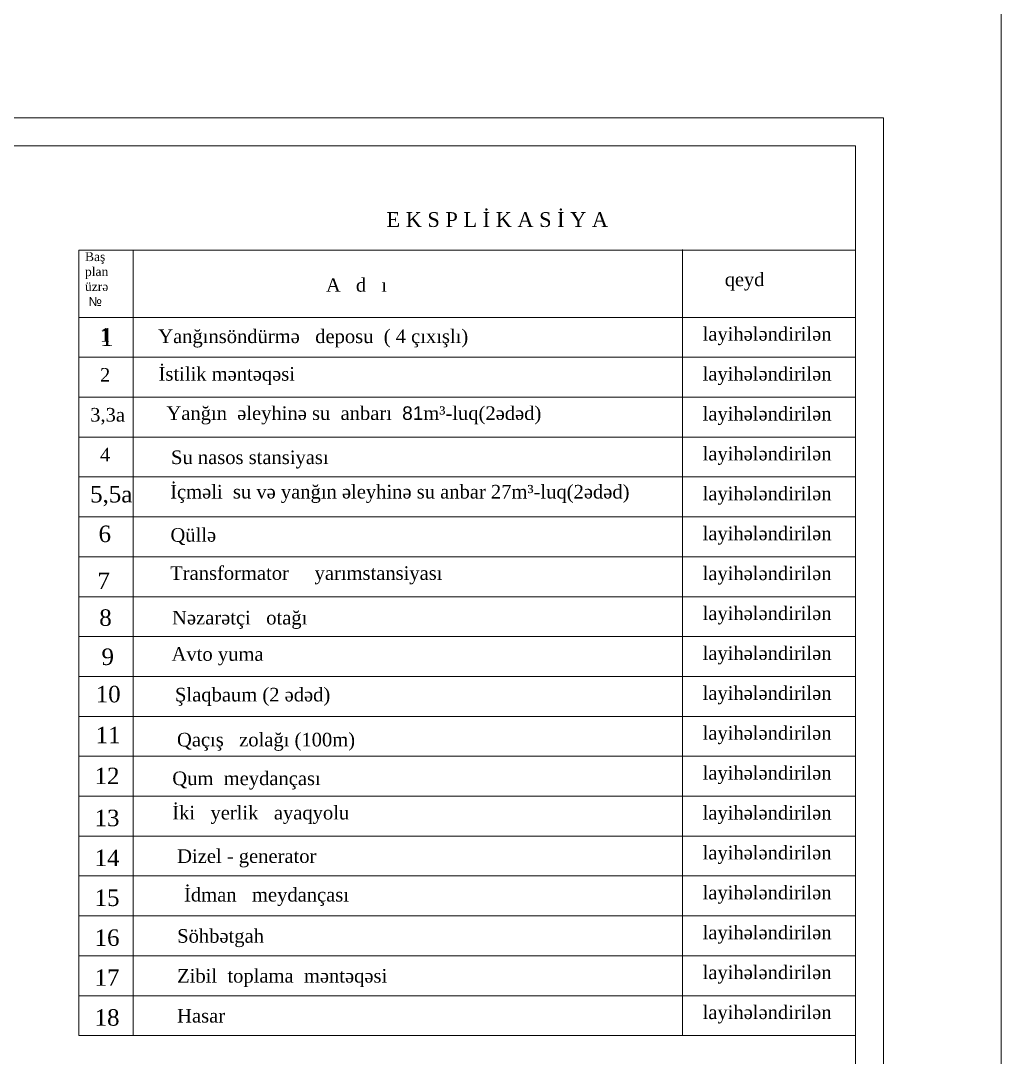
# Model space of a CAD drawing. Header units: feet. Extents: x 3381 to 683784, y 675186 to 4376258.
# Drawn here: x 682283.7 to 682458.9, y 4375691.9 to 4375877.1 of the extents above; entities that cross this region are included whole.
import ezdxf

# ---------------------------------------------------------------- set-up
doc = ezdxf.new("R2010")
doc.units = ezdxf.units.FT
doc.header["$MEASUREMENT"] = 0
doc.linetypes.add('DUZ', pattern=[0])
doc.layers.get('0').update_dxf_attribs({"linetype": 'CONTINUOUS'})
doc.layers.add('Layer8', color=7, linetype='CONTINUOUS')
doc.layers.add('ramka', color=7, linetype='CONTINUOUS')
doc.layers.add('rabit xt', color=7, linetype='CONTINUOUS', lineweight=13)
doc.layers.add('Su S1', color=5, linetype='CONTINUOUS', lineweight=60)
doc.styles.get("Standard").update_dxf_attribs({"font": 'arial.ttf', "height": 2})
doc.styles.add('style5', font='ariall.ttf', dxfattribs={"height": 400})
doc.styles.add('СГЕНЕРИР_СТИЛЬ_1', font='a3ar(la).ttf')

msp = doc.modelspace()

# ---------------------------------------------------------------- linework, layer by layer
at = {"color": 7, "lineweight": 18}
msp.add_lwpolyline([(681934.592, 4375975.943), (682458.87, 4375975.943), (682458.87, 4375506.737), (681934.592, 4375506.737)], close=True, dxfattribs=at)
at = {"layer": 'rabit xt', "color": 7, "lineweight": 20, "ltscale": 0.3, "elevation": 716.5}
msp.add_lwpolyline([(682017.857, 4375859.73), (682437.857, 4375859.73), (682437.857, 4375562.73)], dxfattribs=at)
msp.add_lwpolyline([(682037.857, 4375854.73), (682432.857, 4375854.73), (682432.857, 4375567.73), (682037.857, 4375567.73)], close=True, dxfattribs=at)
at = {"layer": 'Su S1', "color": 0, "linetype": 'DUZ', "lineweight": 18, "ltscale": 0.6}
for p, q in [((682389.025, 4375836.082, 716.5), (682294.137, 4375836.082, 716.5)), ((682294.137, 4375836.082, 716.5), (682294.137, 4375695.767, 716.5)), ((682432.857, 4375836.082, 716.5), (682294.232, 4375836.082, 716.5)), ((682303.84, 4375836.082, 716.5), (682303.84, 4375816.943, 716.5)), ((682401.911, 4375836.191, 715.826), (682401.911, 4375695.767, 715.826)), ((682303.84, 4375827.148, 716.5), (682303.84, 4375695.767, 716.5)), ((682432.857, 4375824.073, 716.5), (682294.232, 4375824.073, 716.5)), ((682389.025, 4375824.073, 716.5), (682294.232, 4375824.073, 716.5)), ((682389.025, 4375816.943, 716.5), (682294.137, 4375816.943, 716.5)), ((682432.857, 4375816.943, 716.5), (682294.232, 4375816.943, 716.5)), ((682389.025, 4375809.815, 716.5), (682294.137, 4375809.815, 716.5)), ((682432.857, 4375809.815, 716.5), (682294.232, 4375809.815, 716.5)), ((682389.025, 4375802.687, 716.5), (682294.137, 4375802.687, 716.5)), ((682432.857, 4375802.687, 716.5), (682294.232, 4375802.687, 716.5)), ((682389.025, 4375795.559, 716.5), (682294.137, 4375795.559, 716.5)), ((682432.857, 4375795.559, 716.5), (682294.232, 4375795.559, 716.5)), ((682389.025, 4375788.431, 716.5), (682294.137, 4375788.431, 716.5)), ((682432.857, 4375788.431, 716.5), (682294.232, 4375788.431, 716.5)), ((682432.857, 4375781.303, 716.5), (682294.232, 4375781.303, 716.5)), ((682432.857, 4375774.175, 716.5), (682294.232, 4375774.175, 716.5)), ((682432.857, 4375767.047, 716.5), (682294.232, 4375767.047, 716.5)), ((682432.857, 4375759.919, 716.5), (682294.232, 4375759.919, 716.5)), ((682432.857, 4375752.791, 716.5), (682294.232, 4375752.791, 716.5)), ((682432.857, 4375745.663, 716.5), (682294.232, 4375745.663, 716.5)), ((682432.857, 4375738.535, 716.5), (682294.137, 4375738.535, 716.5)), ((682432.857, 4375731.407, 716.5), (682294.137, 4375731.407, 716.5)), ((682432.857, 4375724.279, 716.5), (682294.137, 4375724.279, 716.5)), ((682432.857, 4375717.151, 716.5), (682294.137, 4375717.151, 716.5)), ((682432.857, 4375710.023, 716.5), (682294.137, 4375710.023, 716.5)), ((682432.857, 4375702.895, 716.5), (682294.137, 4375702.895, 716.5)), ((682432.857, 4375695.767, 716.5), (682294.137, 4375695.767, 716.5))]:
    msp.add_line(p, q, dxfattribs=at)

# ---------------------------------------------------------------- texts
at = {"layer": 'Layer8', "color": 0, "lineweight": 18, "attachment_point": 1, "style": 'style5'}
for s, insert, char_height, width in [('{\\fTimes New Roman|b0|i0|c238|p18;1}', (682297.89, 4375822.146, 716.5), 2.43041, 132.6818), ('{\\fTimes New Roman|b0|i0|c238|p18;1}', (682297.89, 4375822.146, 716.5), 3.20247, 132.6818), ('{\\fTimes New Roman|b0|i0|c238|p18;2}', (682297.89, 4375815.018, 716.5), 2.43041, 132.6818), ('{\\fTimes New Roman|b0|i0|c238|p18;3,3a}', (682296.136, 4375807.89, 716.5), 2.43041, 132.6818), ('{\\fTimes New Roman|b0|i0|c238|p18;4}', (682297.89, 4375800.762, 716.5), 2.43041, 132.6818), ('{\\fTimes New Roman|b0|i0|c238|p18;5,5a}', (682296.131, 4375793.959, 716.5), 2.94595, 122.05409), ('{\\fTimes New Roman|b0|i0|c238|p18;\\H1.1111x;6\\H0.9x; }', (682297.639, 4375786.875, 716.5), 2.65136, 109.84869), ('{\\fTimes New Roman|b0|i0|c238|p18;7 }', (682297.437, 4375778.485, 716.5), 2.94595, 122.05409), ('{\\fTimes New Roman|b0|i0|c238|p18;8  }', (682297.764, 4375771.907, 716.5), 2.94595, 122.05409), ('{\\fTimes New Roman|b0|i0|c238|p18;9  }', (682298.165, 4375764.915, 716.5), 2.94595, 122.05409), ('{\\fTimes New Roman|b0|i0|c238|p18;10  }', (682297.132, 4375758.24, 716.5), 2.94595, 122.05409), ('{\\fTimes New Roman|b0|i0|c0|p18;1\\fTimes New Roman|b0|i0|c238|p18;1 }', (682297.111, 4375750.943, 716.5), 2.94595, 122.05409), ('{\\fTimes New Roman|b0|i0|c0|p18;1\\fTimes New Roman|b0|i0|c238|p18;2 }', (682296.929, 4375743.629, 716.5), 2.94595, 122.05409), ('{\\fTimes New Roman|b0|i0|c0|p18;1\\fTimes New Roman|b0|i0|c238|p18;3 }', (682296.929, 4375736.123, 716.5), 2.94595, 122.05409), ('{\\fTimes New Roman|b0|i0|c0|p18;1\\fTimes New Roman|b0|i0|c238|p18;4 }', (682296.929, 4375728.995, 716.5), 2.94595, 122.05409), ('{\\fTimes New Roman|b0|i0|c0|p18;1\\fTimes New Roman|b0|i0|c238|p18;5 }', (682296.929, 4375721.867, 716.5), 2.94595, 122.05409), ('{\\fTimes New Roman|b0|i0|c0|p18;1\\fTimes New Roman|b0|i0|c238|p18;6 }', (682296.929, 4375714.739, 716.5), 2.94595, 122.05409), ('{\\fTimes New Roman|b0|i0|c0|p18;1\\fTimes New Roman|b0|i0|c238|p18;7 }', (682296.929, 4375707.611, 716.5), 2.94595, 122.05409), ('{\\fTimes New Roman|b0|i0|c0|p18;1\\fTimes New Roman|b0|i0|c238|p18;8 }', (682296.929, 4375700.483, 716.5), 2.94595, 122.05409)]:
    msp.add_mtext(s, dxfattribs=dict(at, insert=insert, char_height=char_height, width=width))
at = {"layer": 'ramka', "color": 0, "lineweight": 13, "ltscale": 0.4, "insert": (682349.057, 4375842.862, 1338.19), "char_height": 2.642036, "width": 133.97998, "attachment_point": 1, "style": 'СГЕНЕРИР_СТИЛЬ_1'}
msp.add_mtext('{\\fTimes New Roman|b0|i0|c204|p18;E K S P L \\fTimes New Roman|b0|i0|c238|p18;İ\\fTimes New Roman|b0|i0|c204|p18; K A S \\fTimes New Roman|b0|i0|c238|p18;İ\\fTimes New Roman|b0|i0|c204|p18; Y A}', dxfattribs=at)
at = {"layer": 'ramka', "color": 0, "lineweight": 13, "ltscale": 0.4, "attachment_point": 1}
for s, insert, char_height, width in [('{\\fTimes New Roman|b0|i0|c238|p18;Baş\\Pplan\\Püzrə\\P} №', (682295.213, 4375835.716, 716.5), 1.60123, 36.05759), ('{\\fTimes New Roman|b0|i0|c238|p18;Baş\\Pplan\\Püzrə\\P} №', (682295.213, 4375835.716, 716.5), 1.60123, 36.05759), ('{\\fTimes New Roman|b0|i0|c238|p18;qeyd}', (682409.494, 4375832.051, 715.826), 2.40185, 36.05759), ('{\\fTimes New Roman|b0|i0|c0|p18;A   d   \\fTimes New Roman|b0|i0|c238|p18;ı}', (682338.264, 4375831.049, 716.5), 2.40185, 36.05759), ('{\\fTimes New Roman|b0|i0|c238|p18;Yanğınsöndürmə   deposu  ( 4\\fTimes New Roman|b0|i0|c162|p18; \\fTimes New Roman|b0|i0|c238|p18;çıxışlı)}', (682308.297, 4375821.907, 738.732), 2.430411, 62.29101), ('{\\fTimes New Roman|b0|i0|c238|p18; layihələndirilən}', (682404.607, 4375822.328, 78.098), 2.43041, 94.47167), ('{\\fTimes New Roman|b0|i0|c238|p18; İstilik məntəqəsi }', (682307.436, 4375815.185, 78.098), 2.43041, 94.47167), ('{\\fTimes New Roman|b0|i0|c238|p18; layihələndirilən}', (682404.607, 4375815.2, 78.772), 2.43041, 94.47167), ('{\\fTimes New Roman|b0|i0|c238|p18;Yanğın  əleyhinə su  anbarı  \\fArial|b0|i0|c238|p34;81\\fTimes New Roman|b0|i0|c238|p18;m³-luq(2ədəd)}', (682309.763, 4375808.174, 716.5), 2.430411, 89.69905), ('{\\fTimes New Roman|b0|i0|c238|p18; layihələndirilən}', (682404.607, 4375808.072, 78.772), 2.43041, 94.47167), ('{\\fTimes New Roman|b0|i0|c238|p18; layihələndirilən}', (682404.607, 4375800.944, 78.098), 2.43041, 94.47167), ('{\\fTimes New Roman|b0|i0|c238|p18;Su nasos stansiyası}', (682310.583, 4375800.295, 716.5), 2.43041, 89.69905), ('{\\fArial|b0|i0|c238|p34;   \\fTimes New Roman|b0|i0|c238|p18; İçməli  su və yanğın əleyhinə su anbar 27m³-luq(2ədəd)}', (682306.679, 4375794.141, 716.5), 2.430411, 89.69905), ('{\\fTimes New Roman|b0|i0|c238|p18; layihələndirilən}', (682404.607, 4375793.816, 78.772), 2.43041, 94.47167), ('{\\fTimes New Roman|b0|i0|c238|p18;Qüllə}', (682310.479, 4375786.424, 78.098), 2.43041, 80.72914), ('{\\fTimes New Roman|b0|i0|c238|p18; layihələndirilən}', (682404.607, 4375786.688, 78.772), 2.43041, 94.47167), ('{\\fTimes New Roman|b0|i0|c238|p18;Transformator     yarımstansiyası}', (682310.432, 4375779.609, 716.5), 2.43041, 89.69905), ('{\\fTimes New Roman|b0|i0|c238|p18; layihələndirilən}', (682404.607, 4375779.56, 78.772), 2.43041, 94.47167), ('{\\fTimes New Roman|b0|i0|c238|p18;Nəzarətçi   otağı}', (682310.769, 4375771.638, 716.5), 2.43041, 89.69905), ('{\\fTimes New Roman|b0|i0|c238|p18; layihələndirilən}', (682404.607, 4375772.432, 78.772), 2.43041, 94.47167), ('{\\fTimes New Roman|b0|i0|c238|p18; layihələndirilən}', (682404.607, 4375765.304, 78.772), 2.43041, 94.47167), ('{\\fTimes New Roman|b0|i0|c238|p18;Avto yuma}', (682310.684, 4375765.147, 716.5), 2.43041, 89.69905), ('{\\fTimes New Roman|b0|i0|c238|p18;Şlaqbaum (2 ədəd)}', (682311.296, 4375757.89, 716.5), 2.43041, 89.69905), ('{\\fTimes New Roman|b0|i0|c238|p18; layihələndirilən}', (682404.607, 4375758.176, 78.772), 2.43041, 94.47167), ('{\\fTimes New Roman|b0|i0|c238|p18; layihələndirilən}', (682404.607, 4375751.048, 78.098), 2.43041, 94.47167), ('{\\fTimes New Roman|b0|i0|c238|p18;Qaçış   zolağı (100m)}', (682311.646, 4375749.858, 684.485), 2.43041, 80.72914), ('{\\fTimes New Roman|b0|i0|c238|p18;Qum  meydançası}', (682310.806, 4375742.942, 716.5), 2.43041, 89.69905), ('{\\fTimes New Roman|b0|i0|c238|p18; layihələndirilən}', (682404.607, 4375743.92, 78.772), 2.43041, 94.47167), ('{\\fTimes New Roman|b0|i0|c238|p18;İki   yerlik   ayaqyolu}', (682310.797, 4375736.805, 716.5), 2.43041, 57.49939), ('{\\fTimes New Roman|b0|i0|c238|p18; layihələndirilən}', (682404.607, 4375736.792, 78.772), 2.43041, 94.47167), ('{\\fTimes New Roman|b0|i0|c238|p18;Dizel - generator}', (682311.678, 4375729.046, 716.5), 2.43041, 57.49939), ('{\\fTimes New Roman|b0|i0|c238|p18; layihələndirilən}', (682404.607, 4375729.664, 78.098), 2.43041, 94.47167), ('{\\fTimes New Roman|b0|i0|c238|p18;İdman   meydançası}', (682312.908, 4375722.152, 707.157), 2.43041, 41.46591), ('{\\fTimes New Roman|b0|i0|c238|p18; layihələndirilən}', (682404.607, 4375722.536, 78.772), 2.43041, 94.47167), ('{\\fTimes New Roman|b0|i0|c238|p18; layihələndirilən}', (682404.607, 4375715.408, 78.098), 2.43041, 94.47167), ('{\\fTimes New Roman|b0|i0|c238|p18;Söhbətgah}', (682311.678, 4375714.79, 716.5), 2.43041, 57.49939), ('{\\fTimes New Roman|b0|i0|c238|p18; layihələndirilən}', (682404.607, 4375708.28, 78.772), 2.43041, 94.47167), ('{\\fTimes New Roman|b0|i0|c238|p18;Zibil  toplama  məntəqəsi}', (682311.678, 4375707.662, 716.5), 2.43041, 57.49939), ('{\\fTimes New Roman|b0|i0|c238|p18;Hasar}', (682311.678, 4375700.534, 716.5), 2.43041, 57.49939), ('{\\fTimes New Roman|b0|i0|c238|p18; layihələndirilən}', (682404.607, 4375701.152, 78.098), 2.43041, 94.47167)]:
    msp.add_mtext(s, dxfattribs=dict(at, insert=insert, char_height=char_height, width=width))

doc.saveas('drawing.dxf')
